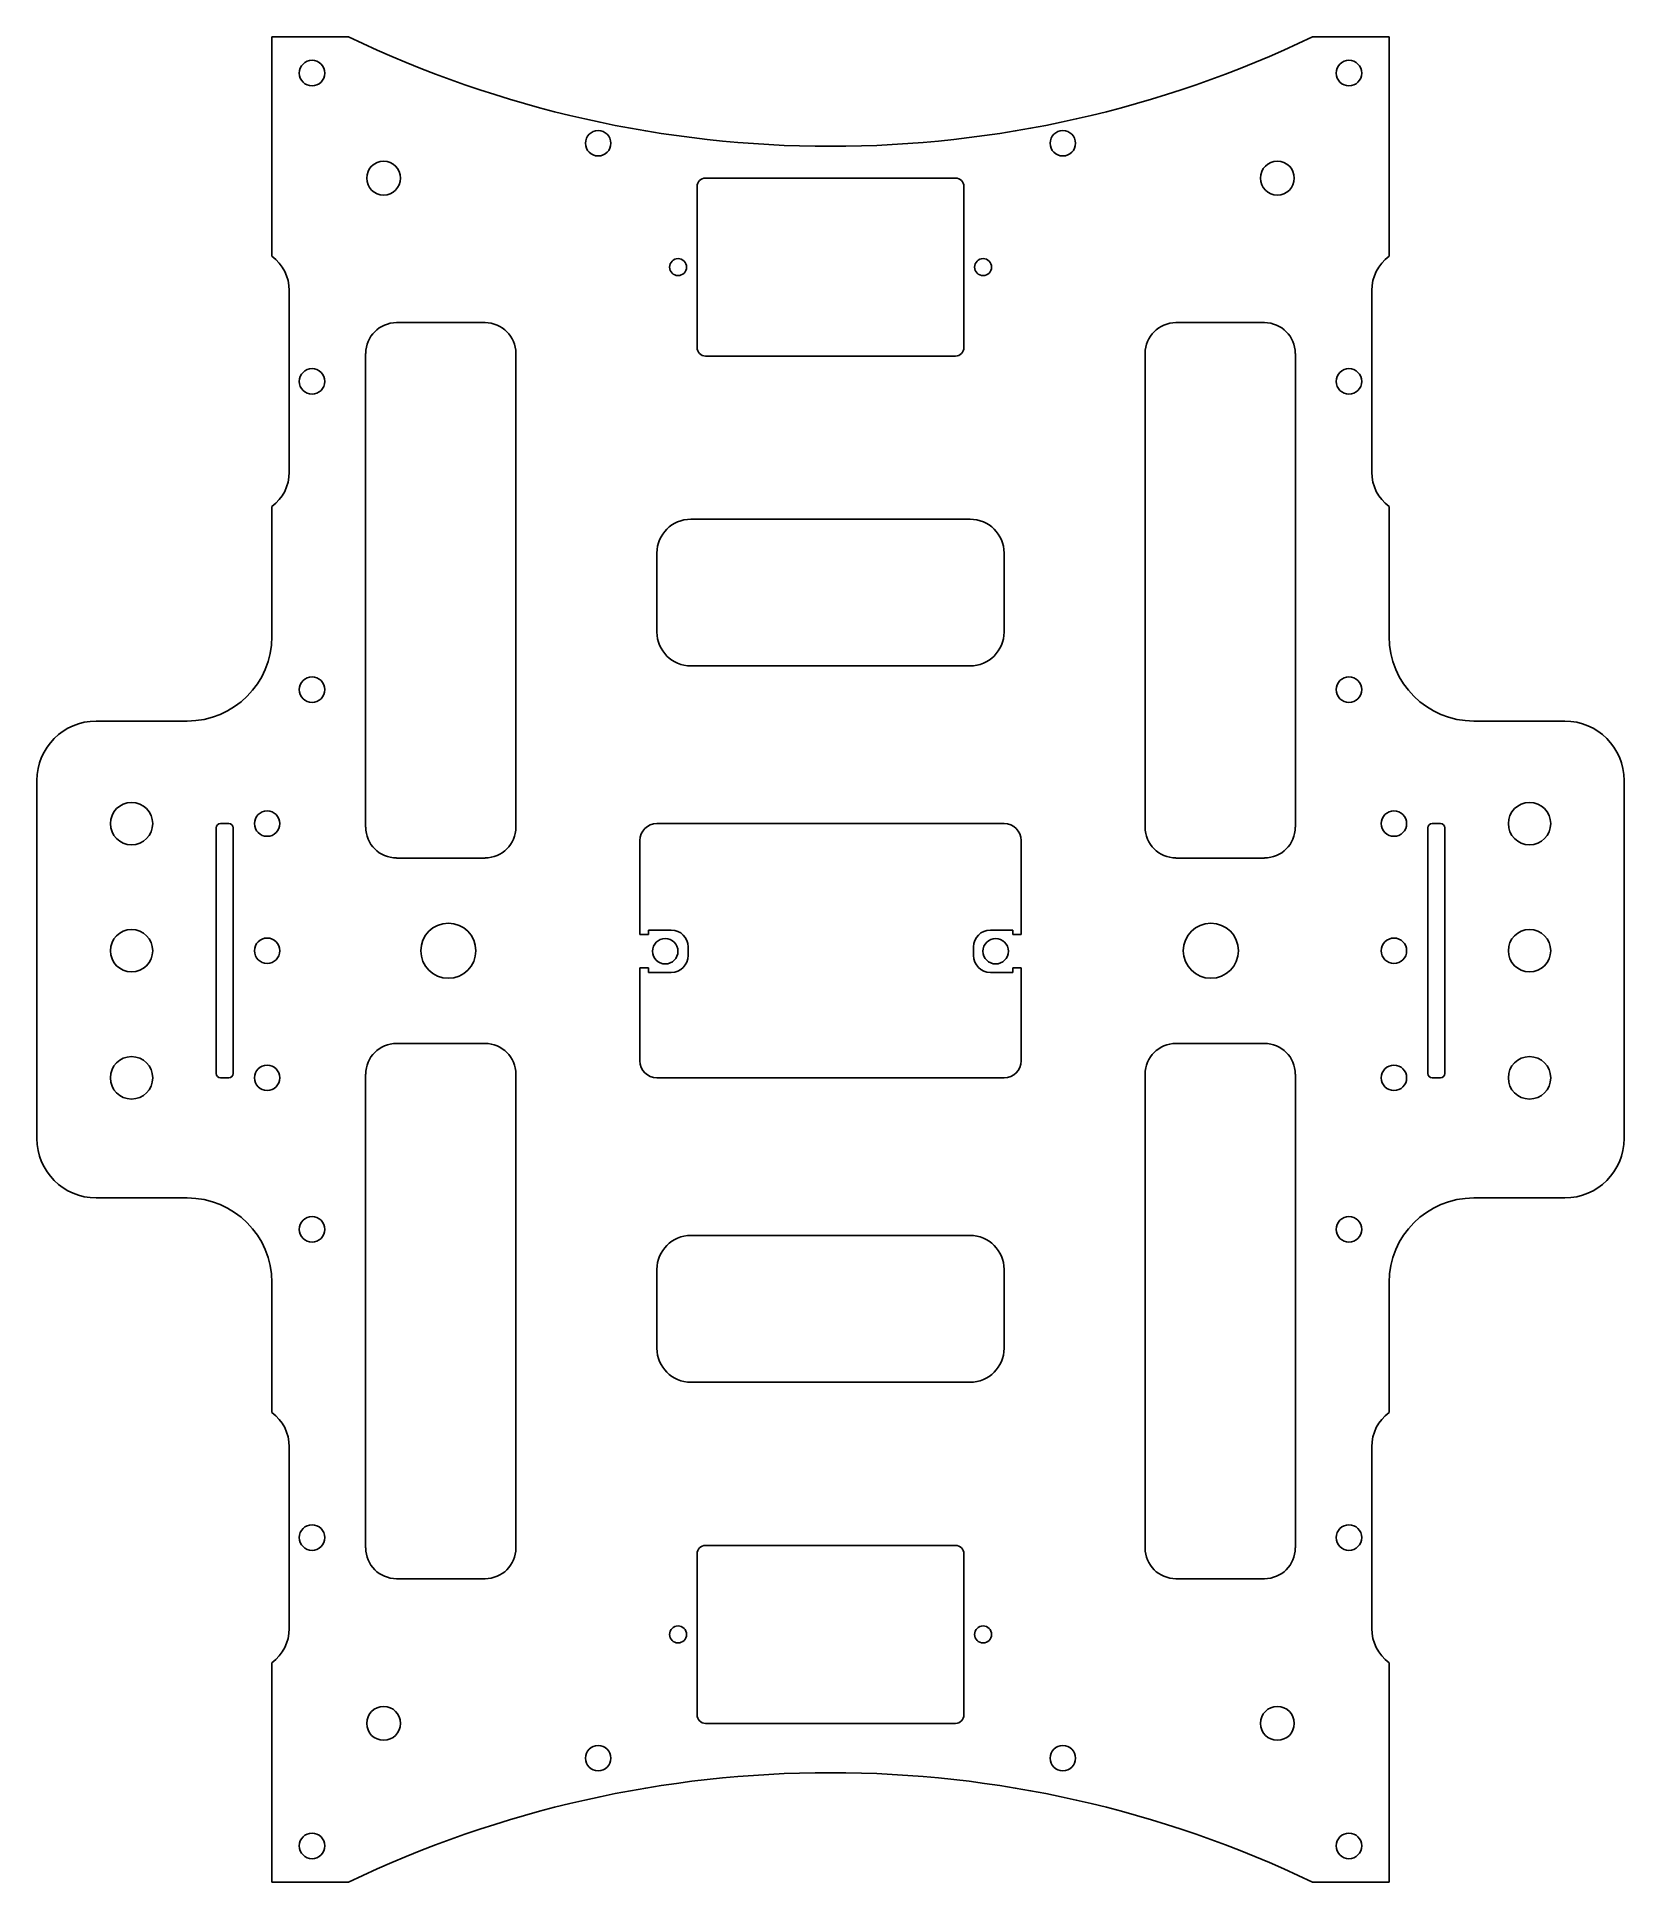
# Model space of a CAD drawing. Header units: millimetres. Extents: x 45 to 232, y -10 to 208.
import ezdxf

# ---------------------------------------------------------------- set-up
doc = ezdxf.new("R2010")
doc.units = ezdxf.units.MM

msp = doc.modelspace()

# ---------------------------------------------------------------- linework, layer by layer
at = {"color": 7, "linetype": 'Continuous', "lineweight": 25}
for p, q in [((72.47, 208.08), (81.51, 208.08)), ((72.47, 182.19), (72.47, 208.08)), ((195.29, 208.08), (204.32, 208.08)), ((204.32, 182.19), (204.32, 208.08)), ((122.65, 190.42), (122.65, 171.42)), ((153.15, 191.42), (123.65, 191.42)), ((154.15, 171.42), (154.15, 190.42)), ((74.51, 156.71), (74.51, 178.15)), ((202.28, 156.71), (202.28, 178.15)), ((97.63, 174.36), (87.17, 174.36)), ((189.62, 174.36), (179.16, 174.36)), ((83.53, 170.73), (83.53, 114.82)), ((101.26, 114.82), (101.26, 170.73)), ((123.65, 170.42), (153.15, 170.42)), ((175.53, 170.73), (175.53, 114.82)), ((193.26, 114.82), (193.26, 170.73)), ((72.47, 152.67), (72.47, 137.34)), ((204.32, 152.67), (204.32, 137.34)), ((154.88, 151.17), (121.91, 151.17)), ((117.91, 147.17), (117.91, 137.85)), ((158.88, 137.85), (158.88, 147.17)), ((121.91, 133.85), (154.88, 133.85)), ((62.47, 127.34), (51.73, 127.34)), ((225.06, 127.34), (214.32, 127.34)), ((44.73, 120.34), (44.73, 78.07)), ((232.06, 78.07), (232.06, 120.34)), ((65.9, 114.74), (65.9, 85.74)), ((67.4, 115.24), (66.4, 115.24)), ((67.9, 85.74), (67.9, 114.74)), ((115.9, 113.24), (115.9, 102.16)), ((158.9, 115.24), (117.9, 115.24)), ((160.9, 102.16), (160.9, 113.24)), ((208.9, 114.74), (208.9, 85.74)), ((210.4, 115.24), (209.4, 115.24)), ((210.9, 85.74), (210.9, 114.74)), ((87.17, 111.18), (97.63, 111.18)), ((179.16, 111.18), (189.62, 111.18)), ((119.6, 102.68), (116.9, 102.68)), ((116.9, 102.16), (116.9, 102.68)), ((159.9, 102.68), (157.27, 102.68)), ((159.9, 102.68), (159.9, 102.16)), ((115.9, 102.16), (116.9, 102.16)), ((121.6, 99.68), (121.6, 100.68)), ((155.27, 100.68), (155.27, 99.68)), ((159.9, 102.16), (160.9, 102.16)), ((115.9, 98.23), (115.9, 87.24)), ((116.9, 98.23), (115.9, 98.23)), ((116.9, 97.68), (116.9, 98.23)), ((159.9, 98.23), (159.9, 97.68)), ((160.9, 98.23), (159.9, 98.23)), ((160.9, 87.24), (160.9, 98.23)), ((116.9, 97.68), (119.6, 97.68)), ((157.27, 97.68), (159.9, 97.68)), ((97.63, 89.3), (87.17, 89.3)), ((189.62, 89.3), (179.16, 89.3)), ((66.4, 85.24), (67.4, 85.24)), ((83.53, 85.67), (83.53, 29.76)), ((101.26, 29.76), (101.26, 85.67)), ((117.9, 85.24), (158.9, 85.24)), ((175.53, 85.67), (175.53, 29.76)), ((193.26, 29.76), (193.26, 85.67)), ((209.4, 85.24), (210.4, 85.24)), ((51.73, 71.07), (62.47, 71.07)), ((214.32, 71.07), (225.06, 71.07)), ((154.88, 66.64), (121.91, 66.64)), ((72.47, 61.07), (72.47, 45.74)), ((117.91, 62.64), (117.91, 53.32)), ((158.88, 53.32), (158.88, 62.64)), ((204.32, 61.07), (204.32, 45.74)), ((121.91, 49.32), (154.88, 49.32)), ((74.51, 41.7), (74.51, 20.26)), ((202.28, 41.7), (202.28, 20.26)), ((122.65, 29.06), (122.65, 10.06)), ((153.15, 30.06), (123.65, 30.06)), ((154.15, 10.06), (154.15, 29.06)), ((87.17, 26.12), (97.63, 26.12)), ((179.16, 26.12), (189.62, 26.12)), ((72.47, 16.22), (72.47, -9.67)), ((204.32, 16.22), (204.32, -9.67)), ((123.65, 9.06), (153.15, 9.06)), ((72.47, -9.67), (81.51, -9.67)), ((195.29, -9.67), (204.32, -9.67))]:
    msp.add_line(p, q, dxfattribs=at)
for centre, radius in [((110.97, 195.53), 1.5), ((165.82, 195.53), 1.5), ((85.65, 191.42), 2), ((191.14, 191.42), 2), ((120.4, 180.92), 1), ((156.4, 180.92), 1), ((55.9, 115.24), 2.5), ((220.9, 115.24), 2.5), ((71.9, 115.24), 1.5), ((204.9, 115.24), 1.5), ((55.9, 100.24), 2.5), ((93.29, 100.24), 3.25), ((183.29, 100.24), 3.25), ((220.9, 100.24), 2.5), ((71.9, 100.24), 1.5), ((118.89, 100.18), 1.5), ((157.89, 100.18), 1.5), ((204.9, 100.24), 1.5), ((55.9, 85.24), 2.5), ((220.9, 85.24), 2.5), ((71.9, 85.24), 1.5), ((204.9, 85.24), 1.5), ((120.4, 19.56), 1), ((156.4, 19.56), 1), ((85.65, 9.06), 2), ((191.14, 9.06), 2), ((110.97, 4.95), 1.5), ((165.82, 4.95), 1.5)]:
    msp.add_circle(centre, radius, dxfattribs=at)
for centre, radius, start, end in [((138.4, 326.86), 131.69, 244.4067, 295.5933), ((123.65, 190.42), 1, 90, 180), ((153.15, 190.42), 1, 0, 90), ((87.17, 170.73), 3.63, 90, 180), ((97.63, 170.73), 3.63, 0, 90), ((179.16, 170.73), 3.63, 90, 180), ((189.62, 170.73), 3.63, 0, 90), ((123.65, 171.42), 1, 180, 270), ((153.15, 171.42), 1, 270, 0), ((121.91, 147.17), 4, 90, 180), ((154.88, 147.17), 4, 0, 90), ((62.47, 137.34), 10, 270, 0), ((121.91, 137.85), 4, 180, 270), ((154.88, 137.85), 4, 270, 0), ((214.32, 137.34), 10, 180, 270), ((51.73, 120.34), 7, 90, 180), ((225.06, 120.34), 7, 0, 90), ((66.4, 114.74), 0.5, 90, 180), ((67.4, 114.74), 0.5, 360, 90), ((87.17, 114.82), 3.63, 180, 270), ((97.63, 114.82), 3.63, 270, 0), ((117.9, 113.24), 2, 90, 180), ((158.9, 113.24), 2, 0, 90), ((179.16, 114.82), 3.63, 180, 270), ((189.62, 114.82), 3.63, 270, 0), ((209.4, 114.74), 0.5, 90, 180), ((210.4, 114.74), 0.5, 0, 90), ((119.6, 100.68), 2, 0, 90), ((157.27, 100.68), 2, 90, 180), ((119.6, 99.68), 2, 270, 0), ((157.27, 99.68), 2, 180, 270), ((87.17, 85.67), 3.63, 90, 180), ((97.63, 85.67), 3.63, 0, 90), ((179.16, 85.67), 3.63, 90, 180), ((189.62, 85.67), 3.63, 0, 90), ((117.9, 87.24), 2, 180, 270), ((158.9, 87.24), 2, 270, 0), ((66.4, 85.74), 0.5, 180, 270), ((67.4, 85.74), 0.5, 270, 0), ((209.4, 85.74), 0.5, 180, 270), ((210.4, 85.74), 0.5, 270, 0), ((51.73, 78.07), 7, 180, 270), ((225.06, 78.07), 7, 270, 0), ((62.47, 61.07), 10, 0, 90), ((214.32, 61.07), 10, 90, 180), ((121.91, 62.64), 4, 90, 180), ((154.88, 62.64), 4, 0, 90), ((121.91, 53.32), 4, 180, 270), ((154.88, 53.32), 4, 270, 0), ((87.17, 29.76), 3.63, 180, 270), ((97.63, 29.76), 3.63, 270, 0), ((123.65, 29.06), 1, 90, 180), ((153.15, 29.06), 1, 0, 90), ((179.16, 29.76), 3.63, 180, 270), ((189.62, 29.76), 3.63, 270, 0), ((123.65, 10.06), 1, 180, 270), ((153.15, 10.06), 1, 270, 0), ((138.4, -128.45), 131.69, 64.4067, 115.5933)]:
    msp.add_arc(centre, radius, start, end, dxfattribs=at)
for centre, major_axis in [((77.2, 203.81), (0, -1.51)), ((199.59, 203.81), (0, -1.51)), ((77.2, 167.43), (0, 1.51)), ((199.59, 167.43), (0, 1.51)), ((77.2, 131.05), (0, -1.51)), ((199.59, 131.05), (0, -1.51)), ((77.2, 67.36), (0, 1.51)), ((199.59, 67.36), (0, 1.51)), ((77.2, 30.98), (0, -1.51)), ((199.59, 30.98), (0, -1.51)), ((77.2, -5.4), (0, 1.51)), ((199.59, -5.4), (0, 1.51))]:
    msp.add_ellipse(centre, major_axis=major_axis, ratio=0.996195, dxfattribs=at)
for centre, major_axis, start_param, end_param in [((69.51, 178.15), (0, 5.02), 4.712389, 5.649243), ((207.28, 178.15), (0, 5.02), 0.633942, 1.570796), ((69.51, 156.71), (0, 5.02), 3.775535, 4.712389), ((207.28, 156.71), (0, 5.02), 1.570796, 2.50765), ((69.51, 41.7), (0, -5.02), 1.570796, 2.50765), ((207.28, 41.7), (0, -5.02), 3.775535, 4.712389), ((69.51, 20.26), (0, -5.02), 0.633942, 1.570796), ((207.28, 20.26), (0, -5.02), 4.712389, 5.649243)]:
    msp.add_ellipse(centre, major_axis=major_axis, ratio=0.996195, start_param=start_param, end_param=end_param, dxfattribs=at)

doc.saveas('drawing.dxf')
